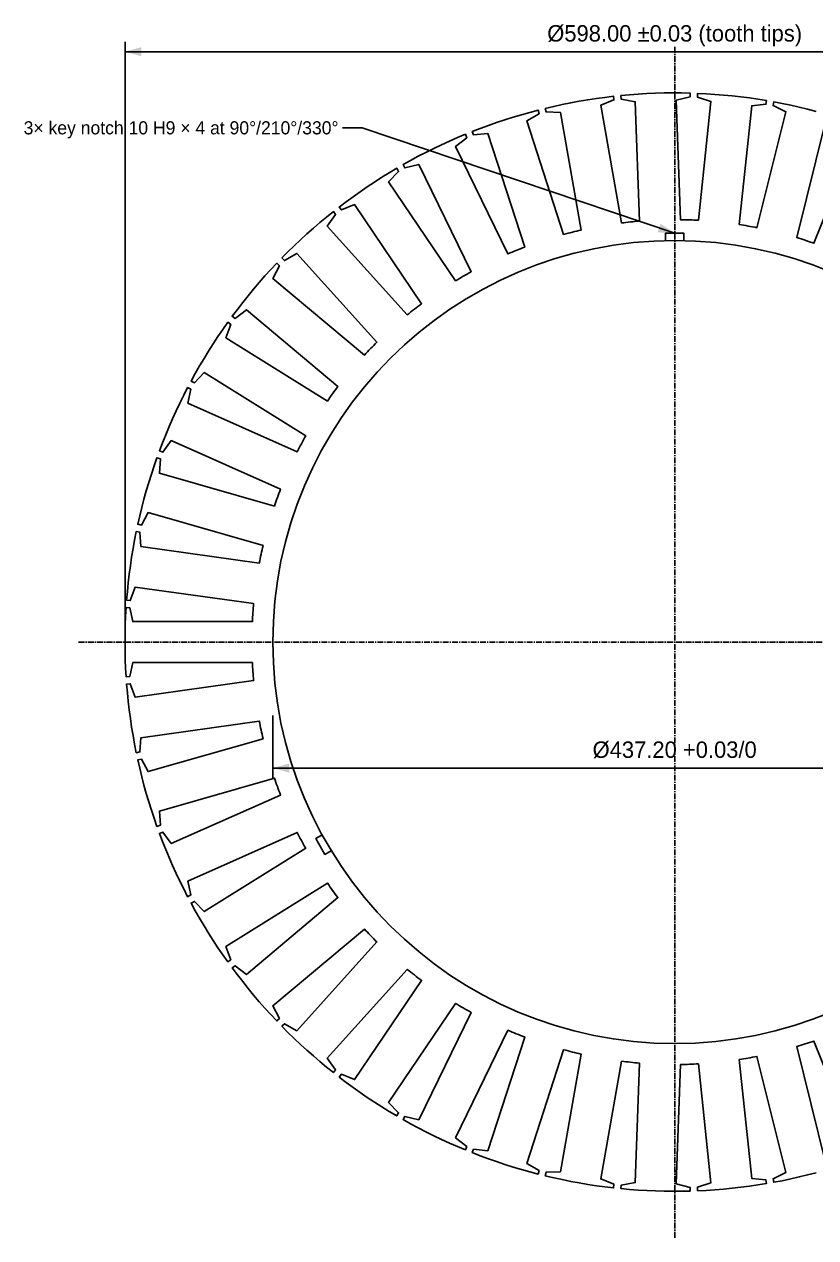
# Model space of a CAD drawing. Header units: millimetres. Extents: x -30 to 786, y -324 to 344.
# Drawn here: x -30 to 401, y -324 to 336 of the extents above; entities that cross this region are included whole.
import ezdxf
from ezdxf.enums import TextEntityAlignment as Align

# ---------------------------------------------------------------- set-up
doc = ezdxf.new("R2010")
doc.units = ezdxf.units.MM
doc.linetypes.add('CENTER', pattern=[5.08, 3.175, -0.635, 0.635, -0.635])
for name, color, linetype in [('CENTER', 1, 'CENTER'), ('DIM', 3, 'Continuous'), ('OUTLINE', 7, 'Continuous')]:
    doc.layers.add(name, color=color, linetype=linetype)

msp = doc.modelspace()

# ---------------------------------------------------------------- hatches: boundary and pattern name
at = {"layer": 'DIM'}
for points in [[(25.29, 321.43), (34.21, 318.93), (34.21, 323.93)], [(324.29, 222.6), (316.63, 227.82), (315.03, 223.09)], [(105.69, -68.57), (114.61, -71.07), (114.61, -66.07)]]:
    msp.add_hatch(color=7, dxfattribs=at).paths.add_polyline_path(points)

# ---------------------------------------------------------------- linework, layer by layer
at = {"layer": 'CENTER'}
for p, q in [((324.29, -324.29), (324.29, 324.29)), ((0, 0), (648.57, 0))]:
    msp.add_line(p, q, dxfattribs=at)
at = {"layer": 'DIM'}
for p, q in [((25.29, 0), (25.29, 326.79)), ((25.29, 321.43), (623.29, 321.43)), ((154.29, 280), (143.57, 280)), ((324.29, 222.6), (154.29, 280)), ((105.69, -40), (105.69, -73.93)), ((105.69, -68.57), (542.89, -68.57))]:
    msp.add_line(p, q, dxfattribs=at)
at = {"layer": 'OUTLINE'}
for points in [[(401.19, 288.94), (396.62, 290.12), (392.03, 291.22), (387.43, 292.26), (382.81, 293.22), (378.17, 294.1), (377.83, 292.13), (384.78, 288.73), (369.04, 225.6), (367.84, 225.84), (366.64, 226.07), (365.43, 226.29), (364.22, 226.51), (363.02, 226.72), (361.81, 226.92), (360.6, 227.12), (359.39, 227.31), (366.19, 292.01), (373.89, 292.83), (374.24, 294.8), (369.58, 295.55), (364.91, 296.23), (360.23, 296.83), (355.54, 297.36), (350.84, 297.82), (346.14, 298.2), (341.43, 298.51), (336.72, 298.74), (336.65, 296.74), (344.01, 294.34), (337.21, 229.64), (335.99, 229.7), (334.76, 229.76), (333.54, 229.81), (332.31, 229.86), (331.09, 229.9), (329.86, 229.93), (328.64, 229.96), (327.41, 229.98), (325.14, 295), (332.65, 296.88), (332.72, 298.88), (328, 298.98), (323.29, 299), (318.57, 298.95), (313.85, 298.82), (309.14, 298.62), (304.43, 298.34), (299.72, 297.99), (295.02, 297.56), (295.23, 295.58), (302.85, 294.22), (305.13, 229.2), (303.9, 229.1), (302.68, 228.98), (301.46, 228.86), (300.24, 228.74), (299.03, 228.61), (297.81, 228.47), (296.59, 228.33), (295.37, 228.18), (284.08, 292.25), (291.25, 295.16), (291.04, 297.15), (286.36, 296.58), (281.68, 295.95), (277.02, 295.24), (272.36, 294.46), (267.72, 293.6), (263.1, 292.67), (258.49, 291.67), (253.89, 290.6), (254.38, 288.66), (262.12, 288.37), (273.41, 224.3), (272.22, 224.03), (271.03, 223.75), (269.83, 223.46), (268.64, 223.17), (267.46, 222.87), (266.27, 222.56), (265.08, 222.25), (263.9, 221.93), (243.8, 283.81), (250.5, 287.69), (250.01, 289.63), (245.45, 288.42), (240.91, 287.14), (236.39, 285.79), (231.89, 284.37), (227.41, 282.87), (222.96, 281.31), (218.54, 279.67), (214.14, 277.97), (214.88, 276.12), (222.59, 276.92), (242.69, 215.04), (241.55, 214.6), (240.4, 214.16), (239.26, 213.71), (238.13, 213.25), (236.99, 212.79), (235.86, 212.32), (234.73, 211.85), (233.6, 211.37), (205.08, 269.84), (211.18, 274.62), (210.43, 276.47), (206.08, 274.64), (201.76, 272.74), (197.47, 270.77), (193.21, 268.74), (188.99, 266.64), (184.8, 264.47), (180.64, 262.24), (176.52, 259.94), (177.52, 258.2), (185.04, 260.07), (213.56, 201.59), (212.48, 201), (211.42, 200.4), (210.35, 199.8), (209.29, 199.19), (208.23, 198.57), (207.17, 197.95), (206.12, 197.32), (205.07, 196.69), (168.69, 250.63), (174.06, 256.2), (173.06, 257.94), (169.01, 255.52), (164.99, 253.04), (161.02, 250.49), (157.09, 247.88), (153.2, 245.21), (149.35, 242.48), (145.54, 239.69), (141.78, 236.84), (143.01, 235.27), (150.2, 238.16), (186.58, 184.22), (185.6, 183.48), (184.62, 182.74), (183.65, 181.99), (182.68, 181.24), (181.72, 180.49), (180.76, 179.72), (179.8, 178.96), (178.85, 178.18), (135.32, 226.53), (139.86, 232.8), (138.63, 234.38), (134.96, 231.42), (131.33, 228.4), (127.75, 225.33), (124.22, 222.2), (120.73, 219.02), (117.3, 215.78), (113.92, 212.48), (110.6, 209.14), (112.04, 207.75), (118.75, 211.61), (162.28, 163.26), (161.41, 162.4), (160.55, 161.53), (159.69, 160.65), (158.84, 159.77), (157.99, 158.89), (157.14, 158), (156.3, 157.11), (155.47, 156.21), (105.63, 198.03), (109.26, 204.87), (107.82, 206.26), (104.59, 202.82), (101.42, 199.33), (98.3, 195.78), (95.24, 192.19), (92.23, 188.56), (89.29, 184.87), (86.4, 181.14), (83.57, 177.36), (85.19, 176.19), (91.3, 180.95), (141.14, 139.13), (140.4, 138.15), (139.66, 137.17), (138.93, 136.18), (138.21, 135.19), (137.49, 134.2), (136.78, 133.2), (136.07, 132.2), (135.37, 131.19), (80.2, 165.67), (82.84, 172.95), (81.22, 174.13), (78.5, 170.27), (75.85, 166.37), (73.25, 162.43), (70.72, 158.45), (68.25, 154.42), (65.85, 150.37), (63.5, 146.27), (61.23, 142.13), (63, 141.2), (68.38, 146.76), (123.56, 112.28), (122.96, 111.21), (122.37, 110.14), (121.79, 109.06), (121.21, 107.98), (120.64, 106.89), (120.07, 105.81), (119.51, 104.72), (118.95, 103.63), (59.52, 130.09), (61.12, 137.66), (59.35, 138.6), (57.2, 134.4), (55.11, 130.17), (53.09, 125.91), (51.14, 121.61), (49.25, 117.29), (47.43, 112.93), (45.69, 108.55), (44.01, 104.14), (45.89, 103.46), (50.45, 109.72), (109.88, 83.25), (109.44, 82.11), (109.01, 80.96), (108.58, 79.82), (108.16, 78.66), (107.74, 77.51), (107.33, 76.36), (106.93, 75.2), (106.53, 74.04), (43.99, 91.97), (44.52, 99.7), (42.64, 100.38), (41.09, 95.93), (39.61, 91.44), (38.2, 86.94), (36.87, 82.42), (35.6, 77.87), (34.41, 73.3), (33.29, 68.72), (32.24, 64.12), (34.2, 63.7), (37.84, 70.54), (100.38, 52.6), (100.1, 51.41), (99.83, 50.21), (99.57, 49.02), (99.31, 47.82), (99.06, 46.62), (98.81, 45.42), (98.58, 44.22), (98.34, 43.01), (33.92, 52.07), (33.37, 59.79), (31.41, 60.21), (30.5, 55.58), (29.66, 50.94), (28.89, 46.28), (28.2, 41.61), (27.58, 36.94), (27.03, 32.25), (26.56, 27.55), (26.16, 22.85), (28.16, 22.71), (30.81, 29.99), (95.24, 20.93), (95.13, 19.71), (95.03, 18.49), (94.93, 17.27), (94.85, 16.04), (94.76, 14.82), (94.69, 13.6), (94.62, 12.37), (94.56, 11.15), (29.5, 11.15), (27.88, 18.72), (25.88, 18.86), (25.62, 14.15), (25.43, 9.44), (25.32, 4.72), (25.29, 0), (25.32, -4.72), (25.43, -9.44), (25.62, -14.15), (25.88, -18.86), (27.88, -18.72), (29.5, -11.15), (94.56, -11.15), (94.62, -12.37), (94.69, -13.6), (94.76, -14.82), (94.85, -16.04), (94.93, -17.27), (95.03, -18.49), (95.13, -19.71), (95.24, -20.93), (30.81, -29.99), (28.16, -22.71), (26.16, -22.85), (26.56, -27.55), (27.03, -32.25), (27.58, -36.94), (28.2, -41.61), (28.89, -46.28), (29.66, -50.94), (30.5, -55.58), (31.41, -60.21), (33.37, -59.79), (33.92, -52.07), (98.34, -43.01), (98.58, -44.22), (98.81, -45.42), (99.06, -46.62), (99.31, -47.82), (99.57, -49.02), (99.83, -50.21), (100.1, -51.41), (100.38, -52.6), (37.84, -70.54), (34.2, -63.7), (32.24, -64.12), (33.29, -68.72), (34.41, -73.3), (35.6, -77.87), (36.87, -82.42), (38.2, -86.94), (39.61, -91.44), (41.09, -95.93), (42.64, -100.38), (44.52, -99.7), (43.99, -91.97), (106.53, -74.04), (106.93, -75.2), (107.33, -76.36), (107.74, -77.51), (108.16, -78.66), (108.58, -79.82), (109.01, -80.96), (109.44, -82.11), (109.88, -83.25), (50.45, -109.72), (45.89, -103.46), (44.01, -104.14), (45.69, -108.55), (47.43, -112.93), (49.25, -117.29), (51.14, -121.61), (53.09, -125.91), (55.11, -130.17), (57.2, -134.4), (59.35, -138.6), (61.12, -137.66), (59.52, -130.09), (118.95, -103.63), (119.51, -104.72), (120.07, -105.81), (120.64, -106.89), (121.21, -107.98), (121.79, -109.06), (122.37, -110.14), (122.96, -111.21), (123.56, -112.28), (68.38, -146.76), (63, -141.2), (61.23, -142.13), (63.5, -146.27), (65.85, -150.37), (68.25, -154.42), (70.72, -158.45), (73.25, -162.43), (75.85, -166.37), (78.5, -170.27), (81.22, -174.13), (82.84, -172.95), (80.2, -165.67), (135.37, -131.19), (136.07, -132.2), (136.78, -133.2), (137.49, -134.2), (138.21, -135.19), (138.93, -136.18), (139.66, -137.17), (140.4, -138.15), (141.14, -139.13), (91.3, -180.95), (85.19, -176.19), (83.57, -177.36), (86.4, -181.14), (89.29, -184.87), (92.23, -188.56), (95.24, -192.19), (98.3, -195.78), (101.42, -199.33), (104.59, -202.82), (107.82, -206.26), (109.26, -204.87), (105.63, -198.03), (155.47, -156.21), (156.3, -157.11), (157.14, -158), (157.99, -158.89), (158.84, -159.77), (159.69, -160.65), (160.55, -161.53), (161.41, -162.4), (162.28, -163.26), (118.75, -211.61), (112.04, -207.75), (110.6, -209.14), (113.92, -212.48), (117.3, -215.78), (120.73, -219.02), (124.22, -222.2), (127.75, -225.33), (131.33, -228.4), (134.96, -231.42), (138.63, -234.38), (139.86, -232.8), (135.32, -226.53), (178.85, -178.18), (179.8, -178.96), (180.76, -179.72), (181.72, -180.49), (182.68, -181.24), (183.65, -181.99), (184.62, -182.74), (185.6, -183.48), (186.58, -184.22), (150.2, -238.16), (143.01, -235.27), (141.78, -236.84), (145.54, -239.69), (149.35, -242.48), (153.2, -245.21), (157.09, -247.88), (161.02, -250.49), (164.99, -253.04), (169.01, -255.52), (173.06, -257.94), (174.06, -256.2), (168.69, -250.63), (205.07, -196.69), (206.12, -197.32), (207.17, -197.95), (208.23, -198.57), (209.29, -199.19), (210.35, -199.8), (211.42, -200.4), (212.48, -201), (213.56, -201.59), (185.04, -260.07), (177.52, -258.2), (176.52, -259.94), (180.64, -262.24), (184.8, -264.47), (188.99, -266.64), (193.21, -268.74), (197.47, -270.77), (201.76, -272.74), (206.08, -274.64), (210.43, -276.47), (211.18, -274.62), (205.08, -269.84), (233.6, -211.37), (234.73, -211.85), (235.86, -212.32), (236.99, -212.79), (238.13, -213.25), (239.26, -213.71), (240.4, -214.16), (241.55, -214.6), (242.69, -215.04), (222.59, -276.92), (214.88, -276.12), (214.14, -277.97), (218.54, -279.67), (222.96, -281.31), (227.41, -282.87), (231.89, -284.37), (236.39, -285.79), (240.91, -287.14), (245.45, -288.42), (250.01, -289.63), (250.5, -287.69), (243.8, -283.81), (263.9, -221.93), (265.08, -222.25), (266.27, -222.56), (267.46, -222.87), (268.64, -223.17), (269.83, -223.46), (271.03, -223.75), (272.22, -224.03), (273.41, -224.3), (262.12, -288.37), (254.38, -288.66), (253.89, -290.6), (258.49, -291.67), (263.1, -292.67), (267.72, -293.6), (272.36, -294.46), (277.02, -295.24), (281.68, -295.95), (286.36, -296.58), (291.04, -297.15), (291.25, -295.16), (284.08, -292.25), (295.37, -228.18), (296.59, -228.33), (297.81, -228.47), (299.03, -228.61), (300.24, -228.74), (301.46, -228.86), (302.68, -228.98), (303.9, -229.1), (305.13, -229.2), (302.85, -294.22), (295.23, -295.58), (295.02, -297.56), (299.72, -297.99), (304.43, -298.34), (309.14, -298.62), (313.85, -298.82), (318.57, -298.95), (323.29, -299), (328, -298.98), (332.72, -298.88), (332.65, -296.88), (325.14, -295), (327.41, -229.98), (328.64, -229.96), (329.86, -229.93), (331.09, -229.9), (332.31, -229.86), (333.54, -229.81), (334.76, -229.76), (335.99, -229.7), (337.21, -229.64), (344.01, -294.34), (336.65, -296.74), (336.72, -298.74), (341.43, -298.51), (346.14, -298.2), (350.84, -297.82), (355.54, -297.36), (360.23, -296.83), (364.91, -296.23), (369.58, -295.55), (374.24, -294.8), (373.89, -292.83), (366.19, -292.01), (359.39, -227.31), (360.6, -227.12), (361.81, -226.92), (363.02, -226.72), (364.22, -226.51), (365.43, -226.29), (366.64, -226.07), (367.84, -225.84), (369.04, -225.6), (384.78, -288.73), (377.83, -292.13), (378.17, -294.1), (382.81, -293.22), (387.43, -292.26), (392.03, -291.22), (396.62, -290.12), (401.19, -288.94)], [(424.38, 277.5), (400.01, 217.18), (398.85, 217.58), (397.69, 217.97), (396.52, 218.36), (395.36, 218.74), (394.19, 219.12), (393.02, 219.49), (391.85, 219.85), (390.68, 220.21), (406.42, 283.34)], [(319.29, 218.6), (319.29, 222.6), (329.29, 222.6), (329.29, 218.6)], [(137.47, -113.63), (134.01, -115.63), (129.01, -106.97), (132.47, -104.97)], [(406.42, -283.34), (390.68, -220.21), (391.85, -219.85), (393.02, -219.49), (394.19, -219.12), (395.36, -218.74), (396.52, -218.36), (397.69, -217.97), (398.85, -217.58), (400.01, -217.18), (424.38, -277.5)]]:
    msp.add_lwpolyline(points, dxfattribs=at)
msp.add_circle((324.29, 0), 218.6, dxfattribs=at)

# ---------------------------------------------------------------- texts
at = {"layer": 'DIM'}
for s, p in [('Ø598.00 ±0.03 (tooth tips)', (324.29, 324.29)), ('Ø437.20 +0.03/0', (324.29, -65.71))]:
    msp.add_text(s, height=8.9286, dxfattribs=at).set_placement(p, align=Align.BOTTOM_CENTER)
msp.add_text('3× key notch 10 H9 × 4 at 90°/210°/330°', height=7.1429, dxfattribs=at).set_placement((141.43, 280), align=Align.MIDDLE_RIGHT)

doc.saveas('drawing.dxf')
